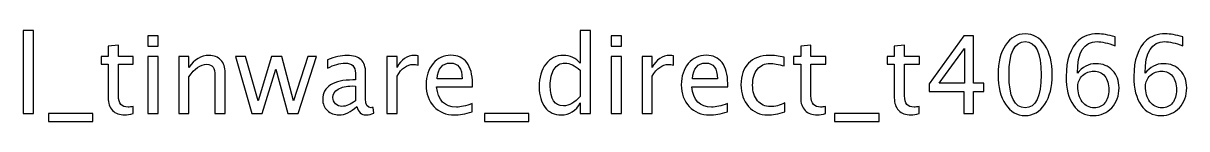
# Model space of a CAD drawing. Header units: centimetres. Extents: x -143 to 63, y -92 to 73.
# Drawn here: x 25.35 to 39.15, y 52.57 to 53.64 of the extents above; entities that cross this region are included whole.
import ezdxf

# ---------------------------------------------------------------- set-up
doc = ezdxf.new("R2010")
doc.units = ezdxf.units.CM
doc.header["$MEASUREMENT"] = 0
doc.layers.add('Layer 1', color=7, linetype='Continuous')

msp = doc.modelspace()

# ---------------------------------------------------------------- linework, layer by layer
at = {"layer": 'Layer 1'}
for points, knots in [([(25.34722, 52.66417), (25.34722, 52.66417), (25.34722, 53.64334), (25.34722, 53.64334), (25.34722, 53.64334), (25.34722, 53.64334), (25.46914, 53.64334), (25.46914, 53.64334), (25.46914, 53.64334), (25.46914, 53.64334), (25.46914, 52.66417), (25.46914, 52.66417), (25.46914, 52.66417), (25.46914, 52.66417), (25.34722, 52.66417), (25.34722, 52.66417)], [0, 0, 0, 0, 0.2, 0.2, 0.2, 0.2, 0.4, 0.4, 0.4, 0.4, 0.6, 0.6, 0.6, 0.6, 1, 1, 1, 1]), ([(26.82423, 53.46046), (26.82423, 53.46046), (26.82423, 53.58238), (26.82423, 53.58238), (26.82423, 53.58238), (26.82423, 53.58238), (26.94615, 53.58238), (26.94615, 53.58238), (26.94615, 53.58238), (26.94615, 53.58238), (26.94615, 53.46046), (26.94615, 53.46046), (26.94615, 53.46046), (26.94615, 53.46046), (26.82423, 53.46046), (26.82423, 53.46046)], [0, 0, 0, 0, 0.2, 0.2, 0.2, 0.2, 0.4, 0.4, 0.4, 0.4, 0.6, 0.6, 0.6, 0.6, 1, 1, 1, 1]), ([(31.95461, 52.66417), (31.95461, 52.66417), (31.95461, 52.79054), (31.95461, 52.79054), (31.95461, 52.79054), (31.90487, 52.69613), (31.82994, 52.64893), (31.72982, 52.64893), (31.72982, 52.64893), (31.64854, 52.64893), (31.58462, 52.67835), (31.53805, 52.73741), (31.53805, 52.73741), (31.49148, 52.79646), (31.4682, 52.87711), (31.4682, 52.97934), (31.4682, 52.97934), (31.4682, 53.0911), (31.49466, 53.18106), (31.54736, 53.24922), (31.54736, 53.24922), (31.60028, 53.31716), (31.66971, 53.35124), (31.75586, 53.35124), (31.75586, 53.35124), (31.83565, 53.35124), (31.90212, 53.32076), (31.95461, 53.25959), (31.95461, 53.25959), (31.95461, 53.25959), (31.95461, 53.64334), (31.95461, 53.64334), (31.95461, 53.64334), (31.95461, 53.64334), (32.07653, 53.64334), (32.07653, 53.64334), (32.07653, 53.64334), (32.07653, 53.64334), (32.07653, 52.66417), (32.07653, 52.66417), (32.07653, 52.66417), (32.07653, 52.66417), (31.95461, 52.66417), (31.95461, 52.66417)], [0, 0, 0, 0, 0.08333333, 0.08333333, 0.08333333, 0.08333333, 0.16666667, 0.16666667, 0.16666667, 0.16666667, 0.25, 0.25, 0.25, 0.25, 0.33333333, 0.33333333, 0.33333333, 0.33333333, 0.41666667, 0.41666667, 0.41666667, 0.41666667, 0.5, 0.5, 0.5, 0.5, 0.58333333, 0.58333333, 0.58333333, 0.58333333, 0.66666667, 0.66666667, 0.66666667, 0.66666667, 0.75, 0.75, 0.75, 0.75, 0.83333333, 0.83333333, 0.83333333, 0.83333333, 1, 1, 1, 1]), ([(32.32079, 53.46046), (32.32079, 53.46046), (32.32079, 53.58238), (32.32079, 53.58238), (32.32079, 53.58238), (32.32079, 53.58238), (32.44271, 53.58238), (32.44271, 53.58238), (32.44271, 53.58238), (32.44271, 53.58238), (32.44271, 53.46046), (32.44271, 53.46046), (32.44271, 53.46046), (32.44271, 53.46046), (32.32079, 53.46046), (32.32079, 53.46046)], [0, 0, 0, 0, 0.2, 0.2, 0.2, 0.2, 0.4, 0.4, 0.4, 0.4, 0.6, 0.6, 0.6, 0.6, 1, 1, 1, 1]), ([(36.50734, 52.66417), (36.50734, 52.66417), (36.50734, 52.92452), (36.50734, 52.92452), (36.50734, 52.92452), (36.50734, 52.92452), (36.09332, 52.92452), (36.09332, 52.92452), (36.09332, 52.92452), (36.09332, 52.92452), (36.09332, 53.01723), (36.09332, 53.01723), (36.09332, 53.01723), (36.09332, 53.01723), (36.50734, 53.58238), (36.50734, 53.58238), (36.50734, 53.58238), (36.50734, 53.58238), (36.62164, 53.58238), (36.62164, 53.58238), (36.62164, 53.58238), (36.62164, 53.58238), (36.62164, 53.02485), (36.62164, 53.02485), (36.62164, 53.02485), (36.62164, 53.02485), (36.74483, 53.02485), (36.74483, 53.02485), (36.74483, 53.02485), (36.74483, 53.02485), (36.74483, 52.92452), (36.74483, 52.92452), (36.74483, 52.92452), (36.74483, 52.92452), (36.62164, 52.92452), (36.62164, 52.92452), (36.62164, 52.92452), (36.62164, 52.92452), (36.62164, 52.66417), (36.62164, 52.66417), (36.62164, 52.66417), (36.62164, 52.66417), (36.50734, 52.66417), (36.50734, 52.66417)], [0, 0, 0, 0, 0.08333333, 0.08333333, 0.08333333, 0.08333333, 0.16666667, 0.16666667, 0.16666667, 0.16666667, 0.25, 0.25, 0.25, 0.25, 0.33333333, 0.33333333, 0.33333333, 0.33333333, 0.41666667, 0.41666667, 0.41666667, 0.41666667, 0.5, 0.5, 0.5, 0.5, 0.58333333, 0.58333333, 0.58333333, 0.58333333, 0.66666667, 0.66666667, 0.66666667, 0.66666667, 0.75, 0.75, 0.75, 0.75, 0.83333333, 0.83333333, 0.83333333, 0.83333333, 1, 1, 1, 1]), ([(37.23293, 52.64131), (37.13662, 52.64131), (37.05894, 52.68555), (37.0001, 52.77381), (37.0001, 52.77381), (36.94104, 52.86208), (36.91162, 52.9785), (36.91162, 53.12328), (36.91162, 53.12328), (36.91162, 53.26806), (36.94104, 53.38447), (37.0001, 53.47274), (37.0001, 53.47274), (37.05894, 53.561), (37.13662, 53.60524), (37.23293, 53.60524), (37.23293, 53.60524), (37.32966, 53.60524), (37.40734, 53.56121), (37.46619, 53.47316), (37.46619, 53.47316), (37.52482, 53.38511), (37.55424, 53.26848), (37.55424, 53.12328), (37.55424, 53.12328), (37.55424, 52.9785), (37.52482, 52.86208), (37.46619, 52.77381), (37.46619, 52.77381), (37.40734, 52.68555), (37.32966, 52.64131), (37.23293, 52.64131)], [0, 0, 0, 0, 0.11111111, 0.11111111, 0.11111111, 0.11111111, 0.22222222, 0.22222222, 0.22222222, 0.22222222, 0.33333333, 0.33333333, 0.33333333, 0.33333333, 0.44444444, 0.44444444, 0.44444444, 0.44444444, 0.55555556, 0.55555556, 0.55555556, 0.55555556, 0.66666667, 0.66666667, 0.66666667, 0.66666667, 0.77777778, 0.77777778, 0.77777778, 0.77777778, 1, 1, 1, 1]), ([(37.85311, 53.14), (37.91153, 53.21556), (37.98498, 53.25345), (38.07346, 53.25345), (38.07346, 53.25345), (38.15368, 53.25345), (38.21929, 53.22699), (38.27052, 53.17386), (38.27052, 53.17386), (38.32153, 53.12074), (38.34714, 53.05258), (38.34714, 52.96939), (38.34714, 52.96939), (38.34714, 52.87393), (38.31857, 52.7954), (38.2612, 52.73381), (38.2612, 52.73381), (38.20384, 52.67221), (38.13103, 52.64131), (38.04234, 52.64131), (38.04234, 52.64131), (37.94159, 52.64131), (37.86242, 52.68216), (37.80549, 52.76365), (37.80549, 52.76365), (37.74834, 52.84536), (37.71976, 52.95839), (37.71976, 53.10253), (37.71976, 53.10253), (37.71976, 53.29684), (37.76971, 53.43929), (37.86941, 53.53031), (37.86941, 53.53031), (37.9236, 53.58026), (37.99853, 53.60524), (38.09399, 53.60524), (38.09399, 53.60524), (38.14944, 53.60524), (38.21824, 53.59381), (38.30015, 53.57095), (38.30015, 53.57095), (38.30015, 53.57095), (38.30015, 53.46427), (38.30015, 53.46427), (38.30015, 53.46427), (38.21358, 53.49729), (38.14246, 53.5138), (38.08658, 53.5138), (38.08658, 53.5138), (37.931, 53.5138), (37.85311, 53.38913), (37.85311, 53.14)], [0, 0, 0, 0, 0.07142857, 0.07142857, 0.07142857, 0.07142857, 0.14285714, 0.14285714, 0.14285714, 0.14285714, 0.21428571, 0.21428571, 0.21428571, 0.21428571, 0.28571429, 0.28571429, 0.28571429, 0.28571429, 0.35714286, 0.35714286, 0.35714286, 0.35714286, 0.42857143, 0.42857143, 0.42857143, 0.42857143, 0.5, 0.5, 0.5, 0.5, 0.57142857, 0.57142857, 0.57142857, 0.57142857, 0.64285714, 0.64285714, 0.64285714, 0.64285714, 0.71428571, 0.71428571, 0.71428571, 0.71428571, 0.78571429, 0.78571429, 0.78571429, 0.78571429, 0.85714286, 0.85714286, 0.85714286, 0.85714286, 1, 1, 1, 1]), ([(38.65617, 53.14), (38.71459, 53.21556), (38.78804, 53.25345), (38.87652, 53.25345), (38.87652, 53.25345), (38.95674, 53.25345), (39.02235, 53.22699), (39.07358, 53.17386), (39.07358, 53.17386), (39.12459, 53.12074), (39.1502, 53.05258), (39.1502, 52.96939), (39.1502, 52.96939), (39.1502, 52.87393), (39.12163, 52.7954), (39.06426, 52.73381), (39.06426, 52.73381), (39.0069, 52.67221), (38.93409, 52.64131), (38.8454, 52.64131), (38.8454, 52.64131), (38.74465, 52.64131), (38.66548, 52.68216), (38.60855, 52.76365), (38.60855, 52.76365), (38.5514, 52.84536), (38.52282, 52.95839), (38.52282, 53.10253), (38.52282, 53.10253), (38.52282, 53.29684), (38.57277, 53.43929), (38.67247, 53.53031), (38.67247, 53.53031), (38.72666, 53.58026), (38.80159, 53.60524), (38.89705, 53.60524), (38.89705, 53.60524), (38.9525, 53.60524), (39.0213, 53.59381), (39.10321, 53.57095), (39.10321, 53.57095), (39.10321, 53.57095), (39.10321, 53.46427), (39.10321, 53.46427), (39.10321, 53.46427), (39.01664, 53.49729), (38.94552, 53.5138), (38.88964, 53.5138), (38.88964, 53.5138), (38.73406, 53.5138), (38.65617, 53.38913), (38.65617, 53.14)], [0, 0, 0, 0, 0.07142857, 0.07142857, 0.07142857, 0.07142857, 0.14285714, 0.14285714, 0.14285714, 0.14285714, 0.21428571, 0.21428571, 0.21428571, 0.21428571, 0.28571429, 0.28571429, 0.28571429, 0.28571429, 0.35714286, 0.35714286, 0.35714286, 0.35714286, 0.42857143, 0.42857143, 0.42857143, 0.42857143, 0.5, 0.5, 0.5, 0.5, 0.57142857, 0.57142857, 0.57142857, 0.57142857, 0.64285714, 0.64285714, 0.64285714, 0.64285714, 0.71428571, 0.71428571, 0.71428571, 0.71428571, 0.78571429, 0.78571429, 0.78571429, 0.78571429, 0.85714286, 0.85714286, 0.85714286, 0.85714286, 1, 1, 1, 1]), ([(26.65024, 52.66438), (26.61256, 52.65401), (26.57976, 52.64893), (26.55203, 52.64893), (26.55203, 52.64893), (26.4898, 52.64893), (26.44133, 52.66671), (26.40661, 52.70227), (26.40661, 52.70227), (26.37169, 52.73783), (26.35433, 52.78715), (26.35433, 52.85044), (26.35433, 52.85044), (26.35433, 52.85044), (26.35433, 53.24583), (26.35433, 53.24583), (26.35433, 53.24583), (26.35433, 53.24583), (26.27009, 53.24583), (26.27009, 53.24583), (26.27009, 53.24583), (26.27009, 53.24583), (26.27009, 53.33727), (26.27009, 53.33727), (26.27009, 53.33727), (26.27009, 53.33727), (26.35433, 53.33727), (26.35433, 53.33727), (26.35433, 53.33727), (26.35433, 53.33727), (26.35433, 53.45898), (26.35433, 53.45898), (26.35433, 53.45898), (26.35433, 53.45898), (26.47625, 53.47062), (26.47625, 53.47062), (26.47625, 53.47062), (26.47625, 53.47062), (26.47625, 53.33727), (26.47625, 53.33727), (26.47625, 53.33727), (26.47625, 53.33727), (26.65278, 53.33727), (26.65278, 53.33727), (26.65278, 53.33727), (26.65278, 53.33727), (26.65278, 53.24583), (26.65278, 53.24583), (26.65278, 53.24583), (26.65278, 53.24583), (26.47625, 53.24583), (26.47625, 53.24583), (26.47625, 53.24583), (26.47625, 53.24583), (26.47625, 52.87245), (26.47625, 52.87245), (26.47625, 52.87245), (26.47625, 52.7844), (26.51456, 52.74037), (26.59097, 52.74037), (26.59097, 52.74037), (26.60727, 52.74037), (26.62696, 52.74312), (26.65024, 52.74841), (26.65024, 52.74841), (26.65024, 52.74841), (26.65024, 52.66438), (26.65024, 52.66438)], [0, 0, 0, 0, 0.05555556, 0.05555556, 0.05555556, 0.05555556, 0.11111111, 0.11111111, 0.11111111, 0.11111111, 0.16666667, 0.16666667, 0.16666667, 0.16666667, 0.22222222, 0.22222222, 0.22222222, 0.22222222, 0.27777778, 0.27777778, 0.27777778, 0.27777778, 0.33333333, 0.33333333, 0.33333333, 0.33333333, 0.38888889, 0.38888889, 0.38888889, 0.38888889, 0.44444444, 0.44444444, 0.44444444, 0.44444444, 0.5, 0.5, 0.5, 0.5, 0.55555556, 0.55555556, 0.55555556, 0.55555556, 0.61111111, 0.61111111, 0.61111111, 0.61111111, 0.66666667, 0.66666667, 0.66666667, 0.66666667, 0.72222222, 0.72222222, 0.72222222, 0.72222222, 0.77777778, 0.77777778, 0.77777778, 0.77777778, 0.83333333, 0.83333333, 0.83333333, 0.83333333, 0.88888889, 0.88888889, 0.88888889, 0.88888889, 1, 1, 1, 1]), ([(34.8665, 52.66438), (34.82882, 52.65401), (34.79602, 52.64893), (34.76829, 52.64893), (34.76829, 52.64893), (34.70606, 52.64893), (34.65759, 52.66671), (34.62287, 52.70227), (34.62287, 52.70227), (34.58795, 52.73783), (34.57059, 52.78715), (34.57059, 52.85044), (34.57059, 52.85044), (34.57059, 52.85044), (34.57059, 53.24583), (34.57059, 53.24583), (34.57059, 53.24583), (34.57059, 53.24583), (34.48635, 53.24583), (34.48635, 53.24583), (34.48635, 53.24583), (34.48635, 53.24583), (34.48635, 53.33727), (34.48635, 53.33727), (34.48635, 53.33727), (34.48635, 53.33727), (34.57059, 53.33727), (34.57059, 53.33727), (34.57059, 53.33727), (34.57059, 53.33727), (34.57059, 53.45898), (34.57059, 53.45898), (34.57059, 53.45898), (34.57059, 53.45898), (34.69251, 53.47062), (34.69251, 53.47062), (34.69251, 53.47062), (34.69251, 53.47062), (34.69251, 53.33727), (34.69251, 53.33727), (34.69251, 53.33727), (34.69251, 53.33727), (34.86904, 53.33727), (34.86904, 53.33727), (34.86904, 53.33727), (34.86904, 53.33727), (34.86904, 53.24583), (34.86904, 53.24583), (34.86904, 53.24583), (34.86904, 53.24583), (34.69251, 53.24583), (34.69251, 53.24583), (34.69251, 53.24583), (34.69251, 53.24583), (34.69251, 52.87245), (34.69251, 52.87245), (34.69251, 52.87245), (34.69251, 52.7844), (34.73082, 52.74037), (34.80723, 52.74037), (34.80723, 52.74037), (34.82353, 52.74037), (34.84322, 52.74312), (34.8665, 52.74841), (34.8665, 52.74841), (34.8665, 52.74841), (34.8665, 52.66438), (34.8665, 52.66438)], [0, 0, 0, 0, 0.05555556, 0.05555556, 0.05555556, 0.05555556, 0.11111111, 0.11111111, 0.11111111, 0.11111111, 0.16666667, 0.16666667, 0.16666667, 0.16666667, 0.22222222, 0.22222222, 0.22222222, 0.22222222, 0.27777778, 0.27777778, 0.27777778, 0.27777778, 0.33333333, 0.33333333, 0.33333333, 0.33333333, 0.38888889, 0.38888889, 0.38888889, 0.38888889, 0.44444444, 0.44444444, 0.44444444, 0.44444444, 0.5, 0.5, 0.5, 0.5, 0.55555556, 0.55555556, 0.55555556, 0.55555556, 0.61111111, 0.61111111, 0.61111111, 0.61111111, 0.66666667, 0.66666667, 0.66666667, 0.66666667, 0.72222222, 0.72222222, 0.72222222, 0.72222222, 0.77777778, 0.77777778, 0.77777778, 0.77777778, 0.83333333, 0.83333333, 0.83333333, 0.83333333, 0.88888889, 0.88888889, 0.88888889, 0.88888889, 1, 1, 1, 1]), ([(35.97648, 52.66438), (35.9388, 52.65401), (35.906, 52.64893), (35.87827, 52.64893), (35.87827, 52.64893), (35.81604, 52.64893), (35.76757, 52.66671), (35.73285, 52.70227), (35.73285, 52.70227), (35.69793, 52.73783), (35.68057, 52.78715), (35.68057, 52.85044), (35.68057, 52.85044), (35.68057, 52.85044), (35.68057, 53.24583), (35.68057, 53.24583), (35.68057, 53.24583), (35.68057, 53.24583), (35.59633, 53.24583), (35.59633, 53.24583), (35.59633, 53.24583), (35.59633, 53.24583), (35.59633, 53.33727), (35.59633, 53.33727), (35.59633, 53.33727), (35.59633, 53.33727), (35.68057, 53.33727), (35.68057, 53.33727), (35.68057, 53.33727), (35.68057, 53.33727), (35.68057, 53.45898), (35.68057, 53.45898), (35.68057, 53.45898), (35.68057, 53.45898), (35.80249, 53.47062), (35.80249, 53.47062), (35.80249, 53.47062), (35.80249, 53.47062), (35.80249, 53.33727), (35.80249, 53.33727), (35.80249, 53.33727), (35.80249, 53.33727), (35.97902, 53.33727), (35.97902, 53.33727), (35.97902, 53.33727), (35.97902, 53.33727), (35.97902, 53.24583), (35.97902, 53.24583), (35.97902, 53.24583), (35.97902, 53.24583), (35.80249, 53.24583), (35.80249, 53.24583), (35.80249, 53.24583), (35.80249, 53.24583), (35.80249, 52.87245), (35.80249, 52.87245), (35.80249, 52.87245), (35.80249, 52.7844), (35.8408, 52.74037), (35.91721, 52.74037), (35.91721, 52.74037), (35.93351, 52.74037), (35.9532, 52.74312), (35.97648, 52.74841), (35.97648, 52.74841), (35.97648, 52.74841), (35.97648, 52.66438), (35.97648, 52.66438)], [0, 0, 0, 0, 0.05555556, 0.05555556, 0.05555556, 0.05555556, 0.11111111, 0.11111111, 0.11111111, 0.11111111, 0.16666667, 0.16666667, 0.16666667, 0.16666667, 0.22222222, 0.22222222, 0.22222222, 0.22222222, 0.27777778, 0.27777778, 0.27777778, 0.27777778, 0.33333333, 0.33333333, 0.33333333, 0.33333333, 0.38888889, 0.38888889, 0.38888889, 0.38888889, 0.44444444, 0.44444444, 0.44444444, 0.44444444, 0.5, 0.5, 0.5, 0.5, 0.55555556, 0.55555556, 0.55555556, 0.55555556, 0.61111111, 0.61111111, 0.61111111, 0.61111111, 0.66666667, 0.66666667, 0.66666667, 0.66666667, 0.72222222, 0.72222222, 0.72222222, 0.72222222, 0.77777778, 0.77777778, 0.77777778, 0.77777778, 0.83333333, 0.83333333, 0.83333333, 0.83333333, 0.88888889, 0.88888889, 0.88888889, 0.88888889, 1, 1, 1, 1]), ([(36.21376, 53.02485), (36.21376, 53.02485), (36.51496, 53.02485), (36.51496, 53.02485), (36.51496, 53.02485), (36.51496, 53.02485), (36.51496, 53.43167), (36.51496, 53.43167), (36.51496, 53.43167), (36.51496, 53.43167), (36.21376, 53.02485), (36.21376, 53.02485)], [0, 0, 0, 0, 0.25, 0.25, 0.25, 0.25, 0.5, 0.5, 0.5, 0.5, 1, 1, 1, 1]), ([(37.23272, 52.73275), (37.35993, 52.73275), (37.42343, 52.86293), (37.42343, 53.12328), (37.42343, 53.12328), (37.42343, 53.38363), (37.35993, 53.5138), (37.23272, 53.5138), (37.23272, 53.5138), (37.10593, 53.5138), (37.04243, 53.38363), (37.04243, 53.12328), (37.04243, 53.12328), (37.04243, 52.86293), (37.10593, 52.73275), (37.23272, 52.73275)], [0, 0, 0, 0, 0.2, 0.2, 0.2, 0.2, 0.4, 0.4, 0.4, 0.4, 0.6, 0.6, 0.6, 0.6, 1, 1, 1, 1]), ([(26.82423, 52.66417), (26.82423, 52.66417), (26.82423, 53.33727), (26.82423, 53.33727), (26.82423, 53.33727), (26.82423, 53.33727), (26.94615, 53.33727), (26.94615, 53.33727), (26.94615, 53.33727), (26.94615, 53.33727), (26.94615, 52.66417), (26.94615, 52.66417), (26.94615, 52.66417), (26.94615, 52.66417), (26.82423, 52.66417), (26.82423, 52.66417)], [0, 0, 0, 0, 0.2, 0.2, 0.2, 0.2, 0.4, 0.4, 0.4, 0.4, 0.6, 0.6, 0.6, 0.6, 1, 1, 1, 1]), ([(27.19126, 52.66417), (27.19126, 52.66417), (27.19126, 53.33727), (27.19126, 53.33727), (27.19126, 53.33727), (27.19126, 53.33727), (27.31318, 53.33727), (27.31318, 53.33727), (27.31318, 53.33727), (27.31318, 53.33727), (27.31318, 53.21006), (27.31318, 53.21006), (27.31318, 53.21006), (27.37774, 53.30425), (27.4569, 53.35124), (27.55046, 53.35124), (27.55046, 53.35124), (27.6093, 53.35124), (27.65608, 53.33283), (27.69058, 53.29578), (27.69058, 53.29578), (27.72508, 53.25895), (27.74244, 53.20921), (27.74244, 53.14698), (27.74244, 53.14698), (27.74244, 53.14698), (27.74244, 52.66417), (27.74244, 52.66417), (27.74244, 52.66417), (27.74244, 52.66417), (27.62052, 52.66417), (27.62052, 52.66417), (27.62052, 52.66417), (27.62052, 52.66417), (27.62052, 53.10719), (27.62052, 53.10719), (27.62052, 53.10719), (27.62052, 53.15714), (27.61311, 53.1927), (27.59851, 53.21387), (27.59851, 53.21387), (27.58369, 53.23525), (27.55935, 53.24583), (27.52527, 53.24583), (27.52527, 53.24583), (27.45034, 53.24583), (27.37964, 53.19694), (27.31318, 53.09915), (27.31318, 53.09915), (27.31318, 53.09915), (27.31318, 52.66417), (27.31318, 52.66417), (27.31318, 52.66417), (27.31318, 52.66417), (27.19126, 52.66417), (27.19126, 52.66417)], [0, 0, 0, 0, 0.06666667, 0.06666667, 0.06666667, 0.06666667, 0.13333333, 0.13333333, 0.13333333, 0.13333333, 0.2, 0.2, 0.2, 0.2, 0.26666667, 0.26666667, 0.26666667, 0.26666667, 0.33333333, 0.33333333, 0.33333333, 0.33333333, 0.4, 0.4, 0.4, 0.4, 0.46666667, 0.46666667, 0.46666667, 0.46666667, 0.53333333, 0.53333333, 0.53333333, 0.53333333, 0.6, 0.6, 0.6, 0.6, 0.66666667, 0.66666667, 0.66666667, 0.66666667, 0.73333333, 0.73333333, 0.73333333, 0.73333333, 0.8, 0.8, 0.8, 0.8, 0.86666667, 0.86666667, 0.86666667, 0.86666667, 1, 1, 1, 1]), ([(28.05825, 52.66417), (28.05825, 52.66417), (27.86521, 53.33727), (27.86521, 53.33727), (27.86521, 53.33727), (27.86521, 53.33727), (27.98417, 53.33727), (27.98417, 53.33727), (27.98417, 53.33727), (27.98417, 53.33727), (28.13212, 52.81467), (28.13212, 52.81467), (28.13212, 52.81467), (28.13212, 52.81467), (28.29172, 53.33727), (28.29172, 53.33727), (28.29172, 53.33727), (28.29172, 53.33727), (28.41364, 53.33727), (28.41364, 53.33727), (28.41364, 53.33727), (28.41364, 53.33727), (28.55397, 52.81551), (28.55397, 52.81551), (28.55397, 52.81551), (28.55397, 52.81551), (28.72373, 53.33727), (28.72373, 53.33727), (28.72373, 53.33727), (28.72373, 53.33727), (28.82787, 53.33727), (28.82787, 53.33727), (28.82787, 53.33727), (28.82787, 53.33727), (28.60816, 52.66417), (28.60816, 52.66417), (28.60816, 52.66417), (28.60816, 52.66417), (28.48624, 52.66417), (28.48624, 52.66417), (28.48624, 52.66417), (28.48624, 52.66417), (28.34188, 53.1891), (28.34188, 53.1891), (28.34188, 53.1891), (28.34188, 53.1891), (28.18017, 52.66417), (28.18017, 52.66417), (28.18017, 52.66417), (28.18017, 52.66417), (28.05825, 52.66417), (28.05825, 52.66417)], [0, 0, 0, 0, 0.07142857, 0.07142857, 0.07142857, 0.07142857, 0.14285714, 0.14285714, 0.14285714, 0.14285714, 0.21428571, 0.21428571, 0.21428571, 0.21428571, 0.28571429, 0.28571429, 0.28571429, 0.28571429, 0.35714286, 0.35714286, 0.35714286, 0.35714286, 0.42857143, 0.42857143, 0.42857143, 0.42857143, 0.5, 0.5, 0.5, 0.5, 0.57142857, 0.57142857, 0.57142857, 0.57142857, 0.64285714, 0.64285714, 0.64285714, 0.64285714, 0.71428571, 0.71428571, 0.71428571, 0.71428571, 0.78571429, 0.78571429, 0.78571429, 0.78571429, 0.85714286, 0.85714286, 0.85714286, 0.85714286, 1, 1, 1, 1]), ([(29.30497, 52.7499), (29.23174, 52.68259), (29.16125, 52.64893), (29.09352, 52.64893), (29.09352, 52.64893), (29.03785, 52.64893), (28.99149, 52.66629), (28.95488, 52.70121), (28.95488, 52.70121), (28.91805, 52.73614), (28.89963, 52.78016), (28.89963, 52.83329), (28.89963, 52.83329), (28.89963, 52.90674), (28.93053, 52.96326), (28.99234, 53.00263), (28.99234, 53.00263), (29.05415, 53.042), (29.14284, 53.06168), (29.25841, 53.06168), (29.25841, 53.06168), (29.25841, 53.06168), (29.28698, 53.06168), (29.28698, 53.06168), (29.28698, 53.06168), (29.28698, 53.06168), (29.28698, 53.14275), (29.28698, 53.14275), (29.28698, 53.14275), (29.28698, 53.22085), (29.24634, 53.2598), (29.16485, 53.2598), (29.16485, 53.2598), (29.10177, 53.2598), (29.03277, 53.2399), (28.95805, 53.20011), (28.95805, 53.20011), (28.95805, 53.20011), (28.95805, 53.30044), (28.95805, 53.30044), (28.95805, 53.30044), (29.04018, 53.33431), (29.11765, 53.35124), (29.19025, 53.35124), (29.19025, 53.35124), (29.26497, 53.35124), (29.32021, 53.33431), (29.35556, 53.30023), (29.35556, 53.30023), (29.39112, 53.26615), (29.4089, 53.21366), (29.4089, 53.14275), (29.4089, 53.14275), (29.4089, 53.14275), (29.4089, 52.83858), (29.4089, 52.83858), (29.4089, 52.83858), (29.4089, 52.76895), (29.43028, 52.73402), (29.47325, 52.73402), (29.47325, 52.73402), (29.47854, 52.73402), (29.48637, 52.73487), (29.49674, 52.73656), (29.49674, 52.73656), (29.49674, 52.73656), (29.50542, 52.66883), (29.50542, 52.66883), (29.50542, 52.66883), (29.47769, 52.65549), (29.44721, 52.64893), (29.41377, 52.64893), (29.41377, 52.64893), (29.35683, 52.64893), (29.32064, 52.68259), (29.30497, 52.7499)], [0, 0, 0, 0, 0.05, 0.05, 0.05, 0.05, 0.1, 0.1, 0.1, 0.1, 0.15, 0.15, 0.15, 0.15, 0.2, 0.2, 0.2, 0.2, 0.25, 0.25, 0.25, 0.25, 0.3, 0.3, 0.3, 0.3, 0.35, 0.35, 0.35, 0.35, 0.4, 0.4, 0.4, 0.4, 0.45, 0.45, 0.45, 0.45, 0.5, 0.5, 0.5, 0.5, 0.55, 0.55, 0.55, 0.55, 0.6, 0.6, 0.6, 0.6, 0.65, 0.65, 0.65, 0.65, 0.7, 0.7, 0.7, 0.7, 0.75, 0.75, 0.75, 0.75, 0.8, 0.8, 0.8, 0.8, 0.85, 0.85, 0.85, 0.85, 0.9, 0.9, 0.9, 0.9, 1, 1, 1, 1]), ([(29.6593, 52.66417), (29.6593, 52.66417), (29.6593, 53.33727), (29.6593, 53.33727), (29.6593, 53.33727), (29.6593, 53.33727), (29.78122, 53.33727), (29.78122, 53.33727), (29.78122, 53.33727), (29.78122, 53.33727), (29.78122, 53.21006), (29.78122, 53.21006), (29.78122, 53.21006), (29.82969, 53.30425), (29.89997, 53.35124), (29.99225, 53.35124), (29.99225, 53.35124), (30.00474, 53.35124), (30.01786, 53.35018), (30.03141, 53.34807), (30.03141, 53.34807), (30.03141, 53.34807), (30.03141, 53.23398), (30.03141, 53.23398), (30.03141, 53.23398), (30.01024, 53.24096), (29.99162, 53.24456), (29.97553, 53.24456), (29.97553, 53.24456), (29.89806, 53.24456), (29.83329, 53.19884), (29.78122, 53.10719), (29.78122, 53.10719), (29.78122, 53.10719), (29.78122, 52.66417), (29.78122, 52.66417), (29.78122, 52.66417), (29.78122, 52.66417), (29.6593, 52.66417), (29.6593, 52.66417)], [0, 0, 0, 0, 0.09090909, 0.09090909, 0.09090909, 0.09090909, 0.18181818, 0.18181818, 0.18181818, 0.18181818, 0.27272727, 0.27272727, 0.27272727, 0.27272727, 0.36363636, 0.36363636, 0.36363636, 0.36363636, 0.45454545, 0.45454545, 0.45454545, 0.45454545, 0.54545455, 0.54545455, 0.54545455, 0.54545455, 0.63636364, 0.63636364, 0.63636364, 0.63636364, 0.72727273, 0.72727273, 0.72727273, 0.72727273, 0.81818182, 0.81818182, 0.81818182, 0.81818182, 1, 1, 1, 1]), ([(30.67297, 52.68576), (30.59106, 52.66121), (30.52099, 52.64893), (30.46257, 52.64893), (30.46257, 52.64893), (30.36288, 52.64893), (30.28181, 52.68195), (30.21937, 52.74778), (30.21937, 52.74778), (30.15693, 52.81361), (30.1256, 52.89891), (30.1256, 53.0039), (30.1256, 53.0039), (30.1256, 53.10571), (30.15312, 53.18932), (30.20836, 53.25472), (30.20836, 53.25472), (30.26361, 53.31991), (30.3343, 53.35251), (30.42045, 53.35251), (30.42045, 53.35251), (30.50194, 53.35251), (30.56502, 53.32351), (30.60947, 53.26552), (30.60947, 53.26552), (30.65392, 53.20752), (30.67615, 53.12539), (30.67615, 53.01892), (30.67615, 53.01892), (30.67615, 53.01892), (30.67551, 52.98167), (30.67551, 52.98167), (30.67551, 52.98167), (30.67551, 52.98167), (30.25006, 52.98167), (30.25006, 52.98167), (30.25006, 52.98167), (30.26784, 52.8208), (30.34637, 52.74037), (30.48543, 52.74037), (30.48543, 52.74037), (30.53645, 52.74037), (30.59889, 52.75476), (30.67297, 52.78355), (30.67297, 52.78355), (30.67297, 52.78355), (30.67297, 52.68576), (30.67297, 52.68576)], [0, 0, 0, 0, 0.07692308, 0.07692308, 0.07692308, 0.07692308, 0.15384615, 0.15384615, 0.15384615, 0.15384615, 0.23076923, 0.23076923, 0.23076923, 0.23076923, 0.30769231, 0.30769231, 0.30769231, 0.30769231, 0.38461538, 0.38461538, 0.38461538, 0.38461538, 0.46153846, 0.46153846, 0.46153846, 0.46153846, 0.53846154, 0.53846154, 0.53846154, 0.53846154, 0.61538462, 0.61538462, 0.61538462, 0.61538462, 0.69230769, 0.69230769, 0.69230769, 0.69230769, 0.76923077, 0.76923077, 0.76923077, 0.76923077, 0.84615385, 0.84615385, 0.84615385, 0.84615385, 1, 1, 1, 1]), ([(32.32079, 52.66417), (32.32079, 52.66417), (32.32079, 53.33727), (32.32079, 53.33727), (32.32079, 53.33727), (32.32079, 53.33727), (32.44271, 53.33727), (32.44271, 53.33727), (32.44271, 53.33727), (32.44271, 53.33727), (32.44271, 52.66417), (32.44271, 52.66417), (32.44271, 52.66417), (32.44271, 52.66417), (32.32079, 52.66417), (32.32079, 52.66417)], [0, 0, 0, 0, 0.2, 0.2, 0.2, 0.2, 0.4, 0.4, 0.4, 0.4, 0.6, 0.6, 0.6, 0.6, 1, 1, 1, 1]), ([(32.68782, 52.66417), (32.68782, 52.66417), (32.68782, 53.33727), (32.68782, 53.33727), (32.68782, 53.33727), (32.68782, 53.33727), (32.80974, 53.33727), (32.80974, 53.33727), (32.80974, 53.33727), (32.80974, 53.33727), (32.80974, 53.21006), (32.80974, 53.21006), (32.80974, 53.21006), (32.85821, 53.30425), (32.92849, 53.35124), (33.02077, 53.35124), (33.02077, 53.35124), (33.03326, 53.35124), (33.04638, 53.35018), (33.05993, 53.34807), (33.05993, 53.34807), (33.05993, 53.34807), (33.05993, 53.23398), (33.05993, 53.23398), (33.05993, 53.23398), (33.03876, 53.24096), (33.02014, 53.24456), (33.00405, 53.24456), (33.00405, 53.24456), (32.92658, 53.24456), (32.86181, 53.19884), (32.80974, 53.10719), (32.80974, 53.10719), (32.80974, 53.10719), (32.80974, 52.66417), (32.80974, 52.66417), (32.80974, 52.66417), (32.80974, 52.66417), (32.68782, 52.66417), (32.68782, 52.66417)], [0, 0, 0, 0, 0.09090909, 0.09090909, 0.09090909, 0.09090909, 0.18181818, 0.18181818, 0.18181818, 0.18181818, 0.27272727, 0.27272727, 0.27272727, 0.27272727, 0.36363636, 0.36363636, 0.36363636, 0.36363636, 0.45454545, 0.45454545, 0.45454545, 0.45454545, 0.54545455, 0.54545455, 0.54545455, 0.54545455, 0.63636364, 0.63636364, 0.63636364, 0.63636364, 0.72727273, 0.72727273, 0.72727273, 0.72727273, 0.81818182, 0.81818182, 0.81818182, 0.81818182, 1, 1, 1, 1]), ([(33.70149, 52.68576), (33.61958, 52.66121), (33.54951, 52.64893), (33.49109, 52.64893), (33.49109, 52.64893), (33.3914, 52.64893), (33.31033, 52.68195), (33.24789, 52.74778), (33.24789, 52.74778), (33.18545, 52.81361), (33.15412, 52.89891), (33.15412, 53.0039), (33.15412, 53.0039), (33.15412, 53.10571), (33.18164, 53.18932), (33.23688, 53.25472), (33.23688, 53.25472), (33.29213, 53.31991), (33.36282, 53.35251), (33.44897, 53.35251), (33.44897, 53.35251), (33.53046, 53.35251), (33.59354, 53.32351), (33.63799, 53.26552), (33.63799, 53.26552), (33.68244, 53.20752), (33.70467, 53.12539), (33.70467, 53.01892), (33.70467, 53.01892), (33.70467, 53.01892), (33.70403, 52.98167), (33.70403, 52.98167), (33.70403, 52.98167), (33.70403, 52.98167), (33.27858, 52.98167), (33.27858, 52.98167), (33.27858, 52.98167), (33.29636, 52.8208), (33.37489, 52.74037), (33.51395, 52.74037), (33.51395, 52.74037), (33.56497, 52.74037), (33.62741, 52.75476), (33.70149, 52.78355), (33.70149, 52.78355), (33.70149, 52.78355), (33.70149, 52.68576), (33.70149, 52.68576)], [0, 0, 0, 0, 0.07692308, 0.07692308, 0.07692308, 0.07692308, 0.15384615, 0.15384615, 0.15384615, 0.15384615, 0.23076923, 0.23076923, 0.23076923, 0.23076923, 0.30769231, 0.30769231, 0.30769231, 0.30769231, 0.38461538, 0.38461538, 0.38461538, 0.38461538, 0.46153846, 0.46153846, 0.46153846, 0.46153846, 0.53846154, 0.53846154, 0.53846154, 0.53846154, 0.61538462, 0.61538462, 0.61538462, 0.61538462, 0.69230769, 0.69230769, 0.69230769, 0.69230769, 0.76923077, 0.76923077, 0.76923077, 0.76923077, 0.84615385, 0.84615385, 0.84615385, 0.84615385, 1, 1, 1, 1]), ([(34.38242, 52.68449), (34.30347, 52.66078), (34.23531, 52.64893), (34.17795, 52.64893), (34.17795, 52.64893), (34.08693, 52.64893), (34.01158, 52.68259), (33.95168, 52.74968), (33.95168, 52.74968), (33.89178, 52.81699), (33.86172, 52.90187), (33.86172, 53.00411), (33.86172, 53.00411), (33.86172, 53.11333), (33.89135, 53.19863), (33.95062, 53.25959), (33.95062, 53.25959), (34.00989, 53.32076), (34.09265, 53.35124), (34.19891, 53.35124), (34.19891, 53.35124), (34.25119, 53.35124), (34.31003, 53.34404), (34.3748, 53.32965), (34.3748, 53.32965), (34.3748, 53.32965), (34.3748, 53.22678), (34.3748, 53.22678), (34.3748, 53.22678), (34.30601, 53.2471), (34.24992, 53.25726), (34.20674, 53.25726), (34.20674, 53.25726), (34.14408, 53.25726), (34.09392, 53.23377), (34.05645, 53.18699), (34.05645, 53.18699), (34.01899, 53.14021), (34.00015, 53.07777), (34.00015, 52.99987), (34.00015, 52.99987), (34.00015, 52.92431), (34.01962, 52.86335), (34.05836, 52.81657), (34.05836, 52.81657), (34.09709, 52.77), (34.14768, 52.74672), (34.21055, 52.74672), (34.21055, 52.74672), (34.26622, 52.74672), (34.32337, 52.76111), (34.38242, 52.7899), (34.38242, 52.7899), (34.38242, 52.7899), (34.38242, 52.68449), (34.38242, 52.68449)], [0, 0, 0, 0, 0.06666667, 0.06666667, 0.06666667, 0.06666667, 0.13333333, 0.13333333, 0.13333333, 0.13333333, 0.2, 0.2, 0.2, 0.2, 0.26666667, 0.26666667, 0.26666667, 0.26666667, 0.33333333, 0.33333333, 0.33333333, 0.33333333, 0.4, 0.4, 0.4, 0.4, 0.46666667, 0.46666667, 0.46666667, 0.46666667, 0.53333333, 0.53333333, 0.53333333, 0.53333333, 0.6, 0.6, 0.6, 0.6, 0.66666667, 0.66666667, 0.66666667, 0.66666667, 0.73333333, 0.73333333, 0.73333333, 0.73333333, 0.8, 0.8, 0.8, 0.8, 0.86666667, 0.86666667, 0.86666667, 0.86666667, 1, 1, 1, 1]), ([(30.25641, 53.07311), (30.25641, 53.07311), (30.55359, 53.07311), (30.55359, 53.07311), (30.55359, 53.07311), (30.55359, 53.19842), (30.50681, 53.26107), (30.41347, 53.26107), (30.41347, 53.26107), (30.31949, 53.26107), (30.26721, 53.19842), (30.25641, 53.07311)], [0, 0, 0, 0, 0.25, 0.25, 0.25, 0.25, 0.5, 0.5, 0.5, 0.5, 1, 1, 1, 1]), ([(31.95461, 53.17619), (31.89132, 53.23186), (31.83142, 53.2598), (31.77469, 53.2598), (31.77469, 53.2598), (31.71881, 53.2598), (31.67563, 53.23652), (31.64494, 53.18974), (31.64494, 53.18974), (31.61425, 53.14317), (31.59901, 53.07713), (31.59901, 52.99162), (31.59901, 52.99162), (31.59901, 52.83435), (31.65108, 52.75561), (31.75543, 52.75561), (31.75543, 52.75561), (31.82317, 52.75561), (31.88963, 52.79265), (31.95461, 52.86652), (31.95461, 52.86652), (31.95461, 52.86652), (31.95461, 53.17619), (31.95461, 53.17619)], [0, 0, 0, 0, 0.14285714, 0.14285714, 0.14285714, 0.14285714, 0.28571429, 0.28571429, 0.28571429, 0.28571429, 0.42857143, 0.42857143, 0.42857143, 0.42857143, 0.57142857, 0.57142857, 0.57142857, 0.57142857, 0.71428571, 0.71428571, 0.71428571, 0.71428571, 1, 1, 1, 1]), ([(33.28493, 53.07311), (33.28493, 53.07311), (33.58211, 53.07311), (33.58211, 53.07311), (33.58211, 53.07311), (33.58211, 53.19842), (33.53533, 53.26107), (33.44199, 53.26107), (33.44199, 53.26107), (33.34801, 53.26107), (33.29573, 53.19842), (33.28493, 53.07311)], [0, 0, 0, 0, 0.25, 0.25, 0.25, 0.25, 0.5, 0.5, 0.5, 0.5, 1, 1, 1, 1]), ([(38.22522, 52.94526), (38.22522, 53.01321), (38.20956, 53.06697), (38.17802, 53.10655), (38.17802, 53.10655), (38.14648, 53.14614), (38.1033, 53.16582), (38.04848, 53.16582), (38.04848, 53.16582), (37.9962, 53.16582), (37.95154, 53.14846), (37.91428, 53.11354), (37.91428, 53.11354), (37.87682, 53.07883), (37.85819, 53.03692), (37.85819, 52.98802), (37.85819, 52.98802), (37.85819, 52.91097), (37.87597, 52.84917), (37.91132, 52.8026), (37.91132, 52.8026), (37.94688, 52.75603), (37.99387, 52.73275), (38.05229, 52.73275), (38.05229, 52.73275), (38.10542, 52.73275), (38.14754, 52.7518), (38.17865, 52.7899), (38.17865, 52.7899), (38.20977, 52.828), (38.22522, 52.87986), (38.22522, 52.94526)], [0, 0, 0, 0, 0.11111111, 0.11111111, 0.11111111, 0.11111111, 0.22222222, 0.22222222, 0.22222222, 0.22222222, 0.33333333, 0.33333333, 0.33333333, 0.33333333, 0.44444444, 0.44444444, 0.44444444, 0.44444444, 0.55555556, 0.55555556, 0.55555556, 0.55555556, 0.66666667, 0.66666667, 0.66666667, 0.66666667, 0.77777778, 0.77777778, 0.77777778, 0.77777778, 1, 1, 1, 1]), ([(39.02828, 52.94526), (39.02828, 53.01321), (39.01262, 53.06697), (38.98108, 53.10655), (38.98108, 53.10655), (38.94954, 53.14614), (38.90636, 53.16582), (38.85154, 53.16582), (38.85154, 53.16582), (38.79926, 53.16582), (38.7546, 53.14846), (38.71734, 53.11354), (38.71734, 53.11354), (38.67988, 53.07883), (38.66125, 53.03692), (38.66125, 52.98802), (38.66125, 52.98802), (38.66125, 52.91097), (38.67903, 52.84917), (38.71438, 52.8026), (38.71438, 52.8026), (38.74994, 52.75603), (38.79693, 52.73275), (38.85535, 52.73275), (38.85535, 52.73275), (38.90848, 52.73275), (38.9506, 52.7518), (38.98171, 52.7899), (38.98171, 52.7899), (39.01283, 52.828), (39.02828, 52.87986), (39.02828, 52.94526)], [0, 0, 0, 0, 0.11111111, 0.11111111, 0.11111111, 0.11111111, 0.22222222, 0.22222222, 0.22222222, 0.22222222, 0.33333333, 0.33333333, 0.33333333, 0.33333333, 0.44444444, 0.44444444, 0.44444444, 0.44444444, 0.55555556, 0.55555556, 0.55555556, 0.55555556, 0.66666667, 0.66666667, 0.66666667, 0.66666667, 0.77777778, 0.77777778, 0.77777778, 0.77777778, 1, 1, 1, 1]), ([(29.28698, 52.81636), (29.28698, 52.81636), (29.28698, 52.98929), (29.28698, 52.98929), (29.28698, 52.98929), (29.28698, 52.98929), (29.24782, 52.99056), (29.24782, 52.99056), (29.24782, 52.99056), (29.18009, 52.99056), (29.12548, 52.97807), (29.08378, 52.9531), (29.08378, 52.9531), (29.04229, 52.92791), (29.02155, 52.89468), (29.02155, 52.85319), (29.02155, 52.85319), (29.02155, 52.82419), (29.03192, 52.79964), (29.05245, 52.77953), (29.05245, 52.77953), (29.0732, 52.75942), (29.09839, 52.74926), (29.12823, 52.74926), (29.12823, 52.74926), (29.17903, 52.74926), (29.23195, 52.7717), (29.28698, 52.81636)], [0, 0, 0, 0, 0.125, 0.125, 0.125, 0.125, 0.25, 0.25, 0.25, 0.25, 0.375, 0.375, 0.375, 0.375, 0.5, 0.5, 0.5, 0.5, 0.625, 0.625, 0.625, 0.625, 0.75, 0.75, 0.75, 0.75, 1, 1, 1, 1]), ([(25.64567, 52.57273), (25.64567, 52.57273), (25.64567, 52.66417), (25.64567, 52.66417), (25.64567, 52.66417), (25.64567, 52.66417), (26.17399, 52.66417), (26.17399, 52.66417), (26.17399, 52.66417), (26.17399, 52.66417), (26.17399, 52.57273), (26.17399, 52.57273), (26.17399, 52.57273), (26.17399, 52.57273), (25.64567, 52.57273), (25.64567, 52.57273)], [0, 0, 0, 0, 0.2, 0.2, 0.2, 0.2, 0.4, 0.4, 0.4, 0.4, 0.6, 0.6, 0.6, 0.6, 1, 1, 1, 1]), ([(30.81796, 52.57273), (30.81796, 52.57273), (30.81796, 52.66417), (30.81796, 52.66417), (30.81796, 52.66417), (30.81796, 52.66417), (31.34628, 52.66417), (31.34628, 52.66417), (31.34628, 52.66417), (31.34628, 52.66417), (31.34628, 52.57273), (31.34628, 52.57273), (31.34628, 52.57273), (31.34628, 52.57273), (30.81796, 52.57273), (30.81796, 52.57273)], [0, 0, 0, 0, 0.2, 0.2, 0.2, 0.2, 0.4, 0.4, 0.4, 0.4, 0.6, 0.6, 0.6, 0.6, 1, 1, 1, 1]), ([(34.97191, 52.57273), (34.97191, 52.57273), (34.97191, 52.66417), (34.97191, 52.66417), (34.97191, 52.66417), (34.97191, 52.66417), (35.50023, 52.66417), (35.50023, 52.66417), (35.50023, 52.66417), (35.50023, 52.66417), (35.50023, 52.57273), (35.50023, 52.57273), (35.50023, 52.57273), (35.50023, 52.57273), (34.97191, 52.57273), (34.97191, 52.57273)], [0, 0, 0, 0, 0.2, 0.2, 0.2, 0.2, 0.4, 0.4, 0.4, 0.4, 0.6, 0.6, 0.6, 0.6, 1, 1, 1, 1])]:
    msp.add_open_spline(points, degree=3, knots=knots, dxfattribs=at)

doc.saveas('drawing.dxf')
